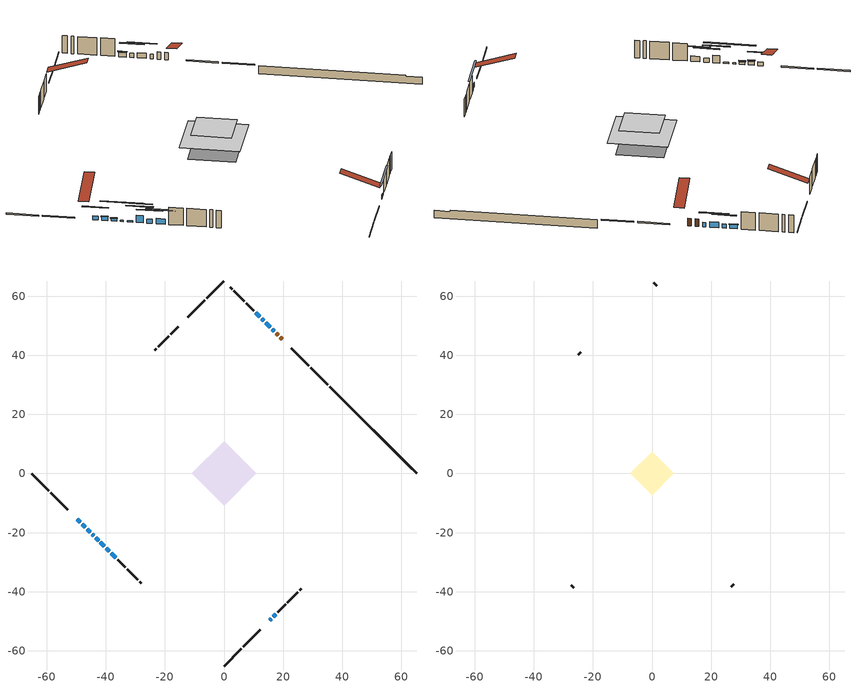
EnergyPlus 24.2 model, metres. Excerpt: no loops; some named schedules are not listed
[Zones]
conditioned space
 floor adiabatic (AdiabaticFloorConstruction): -10.9,0 0,10.9 10.9,0 0,-10.9 z2.97
 floor foundation (Slab1 construction): -7.33,1.29 -1.29,7.33 7.33,-1.29 1.29,-7.33 z-1.8
 wall outside (RimJoist1 construction): 0,-65.12 5.87,-59.24 / -65.12,0 -59.24,-5.87 / 0,65.12 -5.87,59.24 / 35.15,29.97 29.27,35.84 z0.53:0.83
 wall outside (RimJoist2 construction): 6.53,-58.59 12.32,-52.8 / -58.59,-6.53 -52.8,-12.32 / -6.53,58.59 -12.32,52.8 / 28.62,36.5 22.83,42.29 z0.53:0.83
 wall outside (AdiabaticWallConstruction 1): 19.64,45.48 18.96,46.16 / 18.3,46.81 17.61,47.51 z0.53:2.56
 wall outside (AdiabaticWallConstruction): 15.51,-49.61 15.94,-49.17 / 16.95,48.16 16.38,48.74 z0.53:1.75; -49.61,-15.51 -48.59,-16.53 / -47.93,-17.18 -46.92,-18.2 z0.53:1.55; -46.26,-18.85 -45.29,-19.83 z0.53:1.24; 16.6,-48.52 17.59,-47.53 / -44.64,-20.48 -44.08,-21.04 / -43.42,-21.69 -42.43,-22.68 z0.53:0.89; 15.72,49.4 14.07,51.05 / -38.22,-26.9 -36.56,-28.55 z0.53:2; -41.78,-23.34 -40.54,-24.58 z0.53:2.54; -39.88,-25.24 -38.87,-26.24 z0.53:1.65; 13.41,51.71 12.73,52.39 / 12.07,53.05 10.7,54.41 z0.53:1.7
 wall outside (Wall1 construction): 18.24,-46.87 20.81,-44.31 / -35.91,-29.21 -33.35,-31.77 / -15.51,49.61 -18.07,47.04 / 10.05,55.07 7.49,57.63 z0.53:5.41
 wall outside (Wall2 construction): 21.46,-43.66 24.92,-40.2 / -32.69,-32.43 -29.23,-35.89 / -18.73,46.39 -22.19,42.93 / 6.83,58.29 3.37,61.75 z0.53:5.41
 wall outside (Wall3 construction): 25.58,-39.54 26.1,-39.02 / -28.57,-36.54 -28.05,-37.06 / -22.85,42.27 -23.37,41.75 / 2.71,62.4 2.19,62.93 z0.53:5.41
 wall foundation (FoundationWall1 construction): 35.81,29.31,-1.8 35.81,29.31,0.53 62.19,2.93,0.53 62.19,2.93,0.22 65.12,0,0.22 65.12,0,-1.8
 window (WindowConstruction 9): 15.51,-49.61 15.94,-49.17 z0.53:1.75
 window (WindowConstruction 6): -49.61,-15.51 -48.59,-16.53 z0.53:1.55
 window (WindowConstruction 7): -47.93,-17.18 -46.92,-18.2 z0.53:1.55
 window (WindowConstruction 8): -46.26,-18.86 -45.29,-19.83 z0.53:1.24
 window (WindowConstruction 11): 16.6,-48.52 17.59,-47.53 z0.53:0.89
 window (WindowConstruction 12): -44.64,-20.48 -44.08,-21.04 z0.53:0.89
 window (WindowConstruction 13): -43.42,-21.7 -42.44,-22.68 z0.53:0.89
 window (WindowConstruction 10): 16.95,48.17 16.38,48.74 z0.53:1.75
 window (WindowConstruction): 15.72,49.4 14.07,51.05 z0.53:2
 window (WindowConstruction 1): -41.78,-23.34 -40.54,-24.58 z0.53:2.54
 window (WindowConstruction 2): -39.88,-25.24 -38.88,-26.24 z0.53:1.65
 window (WindowConstruction 3): -38.22,-26.9 -36.57,-28.55 z0.53:2
 window (WindowConstruction 4): 13.41,51.71 12.73,52.39 z0.53:1.7
 window (WindowConstruction 5): 12.07,53.05 10.7,54.41 z0.53:1.7
 door (Door): 19.64,45.48 18.96,46.16 z0.53:2.56
 door (Door 1): 18.3,46.81 17.61,47.51 z0.53:2.56
 ceiling adiabatic (AdiabaticFloorConstruction): 0,-10.9 10.9,0 0,10.9 -10.9,0 z2.97
attic - vented
 floor to conditioned space (Floor1 construction Reversed): -7.32,0 0,7.32 7.32,0 0,-7.32 z5.41
 wall outside (Wall4 construction): 26.76,-38.36 27.64,-37.48 / -27.4,-37.72 -26.52,-38.6 / -24.02,41.09 -24.9,40.21 / 1.54,63.58 0.66,64.46 z0.53:5.41
 roof outside (Roof1 construction): 14.86,-50.26,5.41 7.72,-43.13,8.77 5.84,-45.01,8.77 12.98,-52.14,5.41; -50.26,-14.86,5.41 -43.13,-7.72,8.77 -45.01,-5.84,8.77 -52.14,-12.98,5.41; -14.86,50.26,5.41 -7.72,43.13,8.77 -5.84,45.01,8.77 -12.98,52.14,5.41; 20.29,44.82,5.41 13.16,37.69,8.77 15.04,35.81,8.77 22.17,42.95,5.41
shading: -46.72,-18.39 -51.47,-13.65 -51.76,-13.94 -47.02,-18.68 z4.18; -46.78,-18.34 -48.08,-17.04 -48.37,-17.33 -47.07,-18.63 z1.75; -45.15,-19.97 -46.4,-18.71 -46.7,-19 -45.44,-20.26 z1.44; 21.18,-43.94 13.01,-52.11 13.3,-52.4 21.47,-44.23 z5.97; -40.49,-24.63 -48.23,-16.89 -48.52,-17.18 -40.78,-24.92 z5.97; -38.84,-26.28 -47.02,-18.1 -47.31,-18.39 -39.13,-26.57 z5.97; 12.2,52.92 17.59,47.53 17.88,47.82 12.49,53.21 z4.64; -38.67,-26.45 -43.64,-21.47 -43.94,-21.76 -38.96,-26.74 z5.18; -37.01,-28.11 -41.75,-23.37 -42.04,-23.66 -37.3,-28.4 z4.29; -34.7,-30.42 -40.08,-25.03 -40.38,-25.32 -34.99,-30.71 z4.64; 10.86,54.26 15.28,49.84 15.57,50.13 11.15,54.55 z4.34; 10.56,54.56 12.21,52.9 12.5,53.2 10.85,54.85 z1.9
[Building]
Building 1: Terrain=Suburbs
[Site:Location]
Montreal Intl AP_QC: Latitude {deg}=45.47; Longitude {deg}=-73.74; Time Zone {hr}=-5; Elevation {m}=36; Keep Site Location Information=Yes
[Site:GroundTemperature:Shallow]
2.07863, -0.316383, -0.508184, 0.628371, 5.19101, 9.73239, 13.6695, 16.1636, 16.3755, 14.347, 10.5102, 6.10817
[Site:WaterMainsTemperature]
Calculation Method=Schedule; Temperature Schedule=mains temperature schedule
[Material] Roughness=Rough; Thermal Absorptance=0.9
Name | Thickness {m} | Conductivity {W/m-K} | Density {kg/m3} | Specific Heat {J/kg-K} | Solar Absorptance | Visible Absorptance
asphalt or fiberglass shingles | 0.00635 | 0.162714 | 1121.4 | 1465.45 | 0.4 | 0.4
ceiling loosefill ins | 0.169333 | 0.0480833 | 16.02 | 1046.75 | 0.7 | 0.7
ceiling stud and cavity | 0.1397 | 0.539698 | 65.682 | 1177.47 | 0.7 | 0.7
concrete 4.0 in. | 0.1016 | 1.803125 | 2242.8 | 837.4 | 0.7 | 0.7
concrete 8.0 in. | 0.2032 | 1.803125 | 2242.8 | 837.4 | 0.7 | 0.7
door material | 0.04445 | 0.053851 | 512.64 | 1214.23 | 0.7 | 0.7
exterior vertical ins | 0.00528411 | 0.029427 | 32.04 | 1214.23 | 0.7 | 0.7
floor covering | 0.0127 | 0.0433444 | 54.468 | 1339.84 | 0.6 | 0.6
floor rigid ins; wall rigid ins | 0.512978 | 0.029427 | 32.04 | 1214.23 | 0.7 | 0.7
floor stud and cavity | 0.1397 | 1.75129 | 37.0049 | 1207.88 | 0.7 | 0.7
furniture material conditioned space 1 | 0.1524 | 0.115458 | 640.8 | 1214.23 | 0.6 | 0.6
gypsum board | 0.0127 | 0.160291 | 801 | 837.4 | 0.6 | 0.6
gypsum board 1 | 0.0127 | 0.160291 | 801 | 837.4 | 0.7 | 0.7
osb sheathing 0.5 in. | 0.0127 | 0.115458 | 512.64 | 1214.23 | 0.7 | 0.7
osb sheathing 0.75 in. | 0.01905 | 0.115458 | 512.64 | 1214.23 | 0.7 | 0.7
osb sheathing 2.0 in. | 0.0508 | 0.115458 | 512.64 | 1214.23 | 0.7 | 0.7
rim joist stud and cavity | 0.0508 | 0.0379815 | 125.044 | 1163.47 | 0.6 | 0.6
rim joist stud and cavity 1 | 0.0508 | 0.859146 | 125.044 | 1163.47 | 0.6 | 0.6
wall stud and cavity | 0.1397 | 0.097828 | 139.0536 | 1170.24 | 0.7 | 0.7
wall stud and cavity 1 | 0.1397 | 0.0975873 | 139.0536 | 1170.24 | 0.7 | 0.7
wall stud and cavity 2 | 0.1397 | 0.0985572 | 139.0536 | 1170.24 | 0.7 | 0.7
wall stud and cavity 3 | 0.0889 | 6.9971 | 50.32683 | 1063.81 | 0.6 | 0.6
wall stud and cavity 4 | 0.0889 | 0.380278 | 52.3479 | 1209.89 | 0.7 | 0.7
wall stud and cavity 5 | 0.0889 | 0.391764 | 83.0341 | 1211.67 | 0.7 | 0.7
wood siding | 0.0254 | 0.102417 | 544.68 | 1172.36 | 0.4 | 0.4
wood siding 1 | 0.00254 | 0.102417 | 544.68 | 1172.36 | 0.4 | 0.4
wood siding 2; wood siding 3; wood siding 4 | 0.0254 | 0.102417 | 544.68 | 1172.36 | 0.7 | 0.7
[WindowMaterial:SimpleGlazingSystem]
Name | U-Factor {W/m2-K} | Solar Heat Gain Coefficient
WindowMaterial | 2.010012 | 0.61
WindowMaterial 1 | 4.38966 | 0.68
WindowMaterial 2 | 2.06622 | 0.57
WindowMaterial 3 | 3.06726 | 0.58
WindowMaterial 4 | 3.06101 | 0.6
WindowMaterial 5 | 2.4069 | 0.46
WindowMaterial 6 | 3.13653 | 0.62
WindowMaterial 7 | 3.148451 | 0.63
WindowMaterial 8 | 4.62927 | 0.62
WindowMaterial 9 | 4.851851 | 0.61
[Construction]
AdiabaticFloorConstruction: floor stud and cavity, floor rigid ins, osb sheathing 0.75 in., floor covering
AdiabaticWallConstruction: wood siding 3, wall rigid ins, wall stud and cavity 4, gypsum board
AdiabaticWallConstruction 1: wood siding 4, wall rigid ins, wall stud and cavity 4, gypsum board
Door; Door 1: door material
Floor1 construction Reversed: gypsum board, ceiling stud and cavity, ceiling loosefill ins
FoundationWall1 construction: concrete 8.0 in., gypsum board 1
furniture construction conditioned space 1: furniture material conditioned space 1
PartitionWallConstruction: gypsum board, wall stud and cavity 5, gypsum board
RimJoist1 construction: wood siding 2, osb sheathing 2.0 in., rim joist stud and cavity
RimJoist2 construction: wood siding 2, osb sheathing 2.0 in., rim joist stud and cavity 1
Roof1 construction: asphalt or fiberglass shingles
Slab1 construction: concrete 4.0 in.
Wall1 construction: wood siding, osb sheathing 0.5 in., wall stud and cavity, gypsum board
Wall2 construction: wood siding, osb sheathing 0.5 in., wall stud and cavity 1, gypsum board
Wall3 construction: wood siding, osb sheathing 0.5 in., wall stud and cavity 2, gypsum board
Wall4 construction: wood siding 1, wall stud and cavity 3
WindowConstruction; WindowConstruction 3: WindowMaterial
WindowConstruction 1: WindowMaterial 1
WindowConstruction 10: WindowMaterial 7
WindowConstruction 11; WindowConstruction 13: WindowMaterial 8
WindowConstruction 12: WindowMaterial 9
WindowConstruction 2: WindowMaterial 2
WindowConstruction 4; WindowConstruction 5: WindowMaterial 3
WindowConstruction 6; WindowConstruction 7: WindowMaterial 4
WindowConstruction 8: WindowMaterial 5
WindowConstruction 9: WindowMaterial 6
[Zone] Multiplier=1; Part of Total Floor Area=Yes
Name | Volume {m3}
attic - vented | 58.5062
conditioned space | 817.1
[Space]
Name | Zone | Volume {m3}
attic - vented 1 | attic - vented | 58.5062
conditioned space 1 | conditioned space | 817.1
[ZoneInfiltration:EffectiveLeakageArea]
infil attic - vented 1: Zone or Space=attic - vented 1; Schedule=Always On Discrete; Effective Air Leakage Area {cm2}=4288.4; Stack Coefficient=0.00057289; Wind Coefficient=1.61717e-05
[ZoneMixing]
whole house fan mix: Zone or Space=attic - vented; Schedule=Always On Continuous; Design Flow Rate Calculation Method=Flow/Zone; Design Flow Rate {m3/s}=0; Source Zone or Space=conditioned space
[SurfaceProperty:ExposedFoundationPerimeter]
Slab1: Exposed Perimeter Calculation Method=TotalExposedPerimeter; Total Exposed Perimeter {m}=41.454
[InternalMass] Zone or ZoneList=conditioned space; Space or SpaceList=conditioned space 1
Name | Construction | Surface Area {m2}
furniture mass conditioned space 1 | furniture construction conditioned space 1 | 136.66
partition wall mass | PartitionWallConstruction | 341.65
[Lights]
interior lighting: Zone or ZoneList or Space or SpaceList=conditioned space 1; Schedule=interior lighting schedule; Design Level Calculation Method=LightingLevel; Lighting Level {W}=343.2; Return Air Fraction=0; Fraction Radiant=0.6; Fraction Visible=0.2; Fraction Replaceable=1
[People]
occupants: Zone or ZoneList or Space or SpaceList=conditioned space 1; Number of People Schedule=occupants schedule; Number of People Calculation Method=People; Number of People=3; Fraction Radiant=0.314171; Sensible Heat Fraction=0.56303; Activity Level Schedule=occupants activity schedule; Carbon Dioxide Generation Rate {m3/s-W}=0; Enable ASHRAE 55 Comfort Warnings=No; Mean Radiant Temperature Calculation Type=EnclosureAveraged
[ElectricEquipment] Zone or ZoneList or Space or SpaceList=conditioned space 1; Design Level Calculation Method=EquipmentLevel
Name | Schedule | Design Level {W} | Fraction Latent | Fraction Radiant | Fraction Lost
clothes dryer | clothes dryer schedule | 140.772 | 0.015 | 0.081 | 0.85
clothes washer | clothes washer schedule | 32.1985 | 0.03 | 0.162 | 0.7
cooking range | cooking range schedule | 215.147 | 0.08 | 0.432 | 0.2
dishwasher | dishwasher schedule | 66.8632 | 0.3 | 0.18 | 0.4
fridge | fridge schedule | 72.9452 | 0 | 0.6 | 0
mech vent bath fan 0 | mech vent bath fan 0 schedule | 50.2 | 0 | 0 | 1
mech vent bath fan 1 | mech vent bath fan 1 schedule | 50.2 | 0 | 0 | 1
mech vent house fan | mech vent house fan schedule | 0.95 | 0 | 0 | 1
mech vent house fan cfis | mech vent house fan cfis schedule | 0 | 0 | 0 | 0
mech vent range fan 0 | mech vent range fan 0 schedule | 57 | 0 | 0 | 1
misc plug loads | misc plug loads schedule | 494.7 | 0.045 | 0.513 | 0.1
whole house fan | Always On Discrete | 0 | 0 | 0 | 1
[OtherEquipment] Zone or ZoneList or Space or SpaceList=conditioned space 1; Design Level Calculation Method=EquipmentLevel
Name | Fuel Type | Schedule | Design Level {W} | Fraction Latent | Fraction Radiant | Fraction Lost
clothes dryer 1 | Electricity | clothes dryer schedule | 0 | 0.015 | 0.081 | 0.85
cooking range 1 | Electricity | cooking range schedule | 0 | 0.08 | 0.432 | 0.2
general water use latent | None | general water use schedule | 62.594 | 1 | 0 | 0
general water use sensible | None | general water use schedule | -61.6891 | 0 | 0.6 | 0
mech vent house fan latent load | None | Always On Discrete | 0 | 1 | 0 | 0
mech vent house fan sensible load | None | Always On Discrete | 0 | 0 | 0 | 0
water heater energy adjustment1 | Electricity | Always On Discrete | 0.01 | 0 | 0 | 1
[ZoneInfiltration:DesignFlowRate] Zone or ZoneList or Space or SpaceList=conditioned space 1; Schedule=Always On Discrete; Design Flow Rate Calculation Method=Flow/Zone; Design Flow Rate {m3/s}=0
infil flow; natural vent flow; whole house fan flow
[Foundation:Kiva]
Foundation Kiva 1: Initial Indoor Air Temperature {C}=18; Wall Height Above Grade {m}=0.530017; Wall Depth Below Slab {m}=0.2032; Custom Block Material Name 1=exterior vertical ins; Custom Block Depth 1 {m}=2.33001; Custom Block X Position 1 {m}=0.2159; Custom Block Z Position 1 {m}=0
[Foundation:Kiva:Settings]
Soil Conductivity {W/m-K}=0.849921; Soil Density {kg/m3}=1842.3; Soil Specific Heat {J/kg-K}=418.7; Ground Solar Absorptivity=0.9; Ground Thermal Absorptivity=0.9; Ground Surface Roughness {m}=0.03; Far-Field Width {m}=40; Deep-Ground Boundary Condition=ZeroFlux; Deep-Ground Depth {m}=40; Minimum Cell Dimension {m}=0.2; Maximum Cell Growth Coefficient=3; Simulation Timestep=Timestep
[Exterior:Lights]
exterior lighting: Schedule=exterior lighting schedule; Design Level {W}=75.6
[Schedule:Constant]
Name | Hourly Value
Always On Continuous; mech vent house fan schedule; mech vent house fan cfis schedule; Always On Discrete | 1
occupants activity schedule | 117.228
fridge schedule | 0
[Schedule:Week:Daily]
interior lighting schedule Week Rule - Jan1-Jan27: interior lighting schedule day, interior lighting schedule day, interior lighting schedule day, interior lighting schedule day, interior lighting schedule day, interior lighting schedule day, interior lighting schedule day, interior lighting schedule default day, interior lighting schedule default day, interior lighting schedule default day, interior lighting schedule default day, interior lighting schedule default day
interior lighting schedule Week Rule - Jan28-Feb3: interior lighting schedule day, interior lighting schedule day, interior lighting schedule day, interior lighting schedule day, interior lighting schedule day 1, interior lighting schedule day 1, interior lighting schedule day 1, interior lighting schedule default day, interior lighting schedule default day, interior lighting schedule default day, interior lighting schedule default day, interior lighting schedule default day
interior lighting schedule Week Rule - Feb4-Feb24: interior lighting schedule day 1, interior lighting schedule day 1, interior lighting schedule day 1, interior lighting schedule day 1, interior lighting schedule day 1, interior lighting schedule day 1, interior lighting schedule day 1, interior lighting schedule default day, interior lighting schedule default day, interior lighting schedule default day, interior lighting schedule default day, interior lighting schedule default day
interior lighting schedule Week Rule - Feb25-Mar3: interior lighting schedule day 1, interior lighting schedule day 1, interior lighting schedule day 1, interior lighting schedule day 1, interior lighting schedule day 2, interior lighting schedule day 2, interior lighting schedule day 2, interior lighting schedule default day, interior lighting schedule default day, interior lighting schedule default day, interior lighting schedule default day, interior lighting schedule default day
interior lighting schedule Week Rule - Mar4-Mar31: interior lighting schedule day 2, interior lighting schedule day 2, interior lighting schedule day 2, interior lighting schedule day 2, interior lighting schedule day 2, interior lighting schedule day 2, interior lighting schedule day 2, interior lighting schedule default day, interior lighting schedule default day, interior lighting schedule default day, interior lighting schedule default day, interior lighting schedule default day
interior lighting schedule Week Rule - Apr1-Apr28: interior lighting schedule day 3, interior lighting schedule day 3, interior lighting schedule day 3, interior lighting schedule day 3, interior lighting schedule day 3, interior lighting schedule day 3, interior lighting schedule day 3, interior lighting schedule default day, interior lighting schedule default day, interior lighting schedule default day, interior lighting schedule default day, interior lighting schedule default day
interior lighting schedule Week Rule - Apr29-May5: interior lighting schedule day 3, interior lighting schedule day 3, interior lighting schedule day 4, interior lighting schedule day 4, interior lighting schedule day 4, interior lighting schedule day 4, interior lighting schedule day 4, interior lighting schedule default day, interior lighting schedule default day, interior lighting schedule default day, interior lighting schedule default day, interior lighting schedule default day
interior lighting schedule Week Rule - May6-May26: interior lighting schedule day 4, interior lighting schedule day 4, interior lighting schedule day 4, interior lighting schedule day 4, interior lighting schedule day 4, interior lighting schedule day 4, interior lighting schedule day 4, interior lighting schedule default day, interior lighting schedule default day, interior lighting schedule default day, interior lighting schedule default day, interior lighting schedule default day
interior lighting schedule Week Rule - May27-Jun2: interior lighting schedule day 4, interior lighting schedule day 4, interior lighting schedule day 4, interior lighting schedule day 4, interior lighting schedule day 4, interior lighting schedule day 5, interior lighting schedule day 5, interior lighting schedule default day, interior lighting schedule default day, interior lighting schedule default day, interior lighting schedule default day, interior lighting schedule default day
interior lighting schedule Week Rule - Jun3-Jun30: interior lighting schedule day 5, interior lighting schedule day 5, interior lighting schedule day 5, interior lighting schedule day 5, interior lighting schedule day 5, interior lighting schedule day 5, interior lighting schedule day 5, interior lighting schedule default day, interior lighting schedule default day, interior lighting schedule default day, interior lighting schedule default day, interior lighting schedule default day
interior lighting schedule Week Rule - Jul1-Jul28: interior lighting schedule day 6, interior lighting schedule day 6, interior lighting schedule day 6, interior lighting schedule day 6, interior lighting schedule day 6, interior lighting schedule day 6, interior lighting schedule day 6, interior lighting schedule default day, interior lighting schedule default day, interior lighting schedule default day, interior lighting schedule default day, interior lighting schedule default day
interior lighting schedule Week Rule - Jul29-Aug4: interior lighting schedule day 6, interior lighting schedule day 6, interior lighting schedule day 6, interior lighting schedule day 7, interior lighting schedule day 7, interior lighting schedule day 7, interior lighting schedule day 7, interior lighting schedule default day, interior lighting schedule default day, interior lighting schedule default day, interior lighting schedule default day, interior lighting schedule default day
interior lighting schedule Week Rule - Aug5-Aug25: interior lighting schedule day 7, interior lighting schedule day 7, interior lighting schedule day 7, interior lighting schedule day 7, interior lighting schedule day 7, interior lighting schedule day 7, interior lighting schedule day 7, interior lighting schedule default day, interior lighting schedule default day, interior lighting schedule default day, interior lighting schedule default day, interior lighting schedule default day
interior lighting schedule Week Rule - Aug26-Sep1: interior lighting schedule day 7, interior lighting schedule day 7, interior lighting schedule day 7, interior lighting schedule day 7, interior lighting schedule day 7, interior lighting schedule day 7, interior lighting schedule day 8, interior lighting schedule default day, interior lighting schedule default day, interior lighting schedule default day, interior lighting schedule default day, interior lighting schedule default day
interior lighting schedule Week Rule - Sep2-Sep29: interior lighting schedule day 8, interior lighting schedule day 8, interior lighting schedule day 8, interior lighting schedule day 8, interior lighting schedule day 8, interior lighting schedule day 8, interior lighting schedule day 8, interior lighting schedule default day, interior lighting schedule default day, interior lighting schedule default day, interior lighting schedule default day, interior lighting schedule default day
interior lighting schedule Week Rule - Sep30-Oct6: interior lighting schedule day 8, interior lighting schedule day 9, interior lighting schedule day 9, interior lighting schedule day 9, interior lighting schedule day 9, interior lighting schedule day 9, interior lighting schedule day 9, interior lighting schedule default day, interior lighting schedule default day, interior lighting schedule default day, interior lighting schedule default day, interior lighting schedule default day
interior lighting schedule Week Rule - Oct7-Oct27: interior lighting schedule day 9, interior lighting schedule day 9, interior lighting schedule day 9, interior lighting schedule day 9, interior lighting schedule day 9, interior lighting schedule day 9, interior lighting schedule day 9, interior lighting schedule default day, interior lighting schedule default day, interior lighting schedule default day, interior lighting schedule default day, interior lighting schedule default day
interior lighting schedule Week Rule - Oct28-Nov3: interior lighting schedule day 9, interior lighting schedule day 9, interior lighting schedule day 9, interior lighting schedule day 9, interior lighting schedule day 10, interior lighting schedule day 10, interior lighting schedule day 10, interior lighting schedule default day, interior lighting schedule default day, interior lighting schedule default day, interior lighting schedule default day, interior lighting schedule default day
interior lighting schedule Week Rule - Nov4-Nov24: interior lighting schedule day 10, interior lighting schedule day 10, interior lighting schedule day 10, interior lighting schedule day 10, interior lighting schedule day 10, interior lighting schedule day 10, interior lighting schedule day 10, interior lighting schedule default day, interior lighting schedule default day, interior lighting schedule default day, interior lighting schedule default day, interior lighting schedule default day
interior lighting schedule Week Rule - Nov25-Dec1: interior lighting schedule day 10, interior lighting schedule day 10, interior lighting schedule day 10, interior lighting schedule day 10, interior lighting schedule day 10, interior lighting schedule day 10, interior lighting schedule day 11, interior lighting schedule default day, interior lighting schedule default day, interior lighting schedule default day, interior lighting schedule default day, interior lighting schedule default day
interior lighting schedule Week Rule - Dec2-Dec31: interior lighting schedule day 11, interior lighting schedule day 11, interior lighting schedule day 11, interior lighting schedule day 11, interior lighting schedule day 11, interior lighting schedule day 11, interior lighting schedule day 11, interior lighting schedule default day, interior lighting schedule default day, interior lighting schedule default day, interior lighting schedule default day, interior lighting schedule default day
occupants schedule Week Rule - Jan1-Dec31: occupants schedule day, occupants schedule day, occupants schedule day, occupants schedule day, occupants schedule day, occupants schedule day, occupants schedule day, occupants schedule default day, occupants schedule default day, occupants schedule default day, occupants schedule default day, occupants schedule default day
clothes dryer schedule Week Rule - Jan1-Dec31: clothes dryer schedule day, clothes dryer schedule day, clothes dryer schedule day, clothes dryer schedule day, clothes dryer schedule day, clothes dryer schedule day, clothes dryer schedule day, clothes dryer schedule default day, clothes dryer schedule default day, clothes dryer schedule default day, clothes dryer schedule default day, clothes dryer schedule default day
clothes washer schedule Week Rule - Jan1-Dec31: clothes washer schedule day, clothes washer schedule day, clothes washer schedule day, clothes washer schedule day, clothes washer schedule day, clothes washer schedule day, clothes washer schedule day, clothes washer schedule default day, clothes washer schedule default day, clothes washer schedule default day, clothes washer schedule default day, clothes washer schedule default day
cooking range schedule Week Rule - Jan1-Dec31: cooking range schedule day, cooking range schedule day, cooking range schedule day, cooking range schedule day, cooking range schedule day, cooking range schedule day, cooking range schedule day, cooking range schedule default day, cooking range schedule default day, cooking range schedule default day, cooking range schedule default day, cooking range schedule default day
dishwasher schedule Week Rule - Jan1-Dec31: dishwasher schedule day, dishwasher schedule day, dishwasher schedule day, dishwasher schedule day, dishwasher schedule day, dishwasher schedule day, dishwasher schedule day, dishwasher schedule default day, dishwasher schedule default day, dishwasher schedule default day, dishwasher schedule default day, dishwasher schedule default day
mech vent bath fan 0 schedule Week Rule - Jan1-Dec31: mech vent bath fan 0 schedule day, mech vent bath fan 0 schedule day, mech vent bath fan 0 schedule day, mech vent bath fan 0 schedule day, mech vent bath fan 0 schedule day, mech vent bath fan 0 schedule day, mech vent bath fan 0 schedule day, mech vent bath fan 0 schedule default day, mech vent bath fan 0 schedule default day, mech vent bath fan 0 schedule default day, mech vent bath fan 0 schedule default day, mech vent bath fan 0 schedule default day
mech vent bath fan 1 schedule Week Rule - Jan1-Dec31: mech vent bath fan 1 schedule day, mech vent bath fan 1 schedule day, mech vent bath fan 1 schedule day, mech vent bath fan 1 schedule day, mech vent bath fan 1 schedule day, mech vent bath fan 1 schedule day, mech vent bath fan 1 schedule day, mech vent bath fan 1 schedule default day, mech vent bath fan 1 schedule default day, mech vent bath fan 1 schedule default day, mech vent bath fan 1 schedule default day, mech vent bath fan 1 schedule default day
mech vent range fan 0 schedule Week Rule - Jan1-Dec31: mech vent range fan 0 schedule day, mech vent range fan 0 schedule day, mech vent range fan 0 schedule day, mech vent range fan 0 schedule day, mech vent range fan 0 schedule day, mech vent range fan 0 schedule day, mech vent range fan 0 schedule day, mech vent range fan 0 schedule default day, mech vent range fan 0 schedule default day, mech vent range fan 0 schedule default day, mech vent range fan 0 schedule default day, mech vent range fan 0 schedule default day
misc plug loads schedule Week Rule - Jan1-Dec31: misc plug loads schedule day, misc plug loads schedule day, misc plug loads schedule day, misc plug loads schedule day, misc plug loads schedule day, misc plug loads schedule day, misc plug loads schedule day, misc plug loads schedule default day, misc plug loads schedule default day, misc plug loads schedule default day, misc plug loads schedule default day, misc plug loads schedule default day
general water use schedule Week Rule - Jan1-Dec31: general water use schedule day, general water use schedule day, general water use schedule day, general water use schedule day, general water use schedule day, general water use schedule day, general water use schedule day, general water use schedule default day, general water use schedule default day, general water use schedule default day, general water use schedule default day, general water use schedule default day
exterior lighting schedule Week Rule - Jan1-Jan27: exterior lighting schedule day, exterior lighting schedule day, exterior lighting schedule day, exterior lighting schedule day, exterior lighting schedule day, exterior lighting schedule day, exterior lighting schedule day, exterior lighting schedule default day, exterior lighting schedule default day, exterior lighting schedule default day, exterior lighting schedule default day, exterior lighting schedule default day
exterior lighting schedule Week Rule - Jan28-Feb3: exterior lighting schedule day, exterior lighting schedule day, exterior lighting schedule day, exterior lighting schedule day, exterior lighting schedule day 1, exterior lighting schedule day 1, exterior lighting schedule day 1, exterior lighting schedule default day, exterior lighting schedule default day, exterior lighting schedule default day, exterior lighting schedule default day, exterior lighting schedule default day
exterior lighting schedule Week Rule - Feb4-Feb24: exterior lighting schedule day 1, exterior lighting schedule day 1, exterior lighting schedule day 1, exterior lighting schedule day 1, exterior lighting schedule day 1, exterior lighting schedule day 1, exterior lighting schedule day 1, exterior lighting schedule default day, exterior lighting schedule default day, exterior lighting schedule default day, exterior lighting schedule default day, exterior lighting schedule default day
exterior lighting schedule Week Rule - Feb25-Mar3: exterior lighting schedule day 1, exterior lighting schedule day 1, exterior lighting schedule day 1, exterior lighting schedule day 1, exterior lighting schedule day 2, exterior lighting schedule day 2, exterior lighting schedule day 2, exterior lighting schedule default day, exterior lighting schedule default day, exterior lighting schedule default day, exterior lighting schedule default day, exterior lighting schedule default day
exterior lighting schedule Week Rule - Mar4-Mar31: exterior lighting schedule day 2, exterior lighting schedule day 2, exterior lighting schedule day 2, exterior lighting schedule day 2, exterior lighting schedule day 2, exterior lighting schedule day 2, exterior lighting schedule day 2, exterior lighting schedule default day, exterior lighting schedule default day, exterior lighting schedule default day, exterior lighting schedule default day, exterior lighting schedule default day
exterior lighting schedule Week Rule - Apr1-Apr28: exterior lighting schedule day 3, exterior lighting schedule day 3, exterior lighting schedule day 3, exterior lighting schedule day 3, exterior lighting schedule day 3, exterior lighting schedule day 3, exterior lighting schedule day 3, exterior lighting schedule default day, exterior lighting schedule default day, exterior lighting schedule default day, exterior lighting schedule default day, exterior lighting schedule default day
exterior lighting schedule Week Rule - Apr29-May5: exterior lighting schedule day 3, exterior lighting schedule day 3, exterior lighting schedule day 4, exterior lighting schedule day 4, exterior lighting schedule day 4, exterior lighting schedule day 4, exterior lighting schedule day 4, exterior lighting schedule default day, exterior lighting schedule default day, exterior lighting schedule default day, exterior lighting schedule default day, exterior lighting schedule default day
exterior lighting schedule Week Rule - May6-May26: exterior lighting schedule day 4, exterior lighting schedule day 4, exterior lighting schedule day 4, exterior lighting schedule day 4, exterior lighting schedule day 4, exterior lighting schedule day 4, exterior lighting schedule day 4, exterior lighting schedule default day, exterior lighting schedule default day, exterior lighting schedule default day, exterior lighting schedule default day, exterior lighting schedule default day
exterior lighting schedule Week Rule - May27-Jun2: exterior lighting schedule day 4, exterior lighting schedule day 4, exterior lighting schedule day 4, exterior lighting schedule day 4, exterior lighting schedule day 4, exterior lighting schedule day 5, exterior lighting schedule day 5, exterior lighting schedule default day, exterior lighting schedule default day, exterior lighting schedule default day, exterior lighting schedule default day, exterior lighting schedule default day
exterior lighting schedule Week Rule - Jun3-Jun30: exterior lighting schedule day 5, exterior lighting schedule day 5, exterior lighting schedule day 5, exterior lighting schedule day 5, exterior lighting schedule day 5, exterior lighting schedule day 5, exterior lighting schedule day 5, exterior lighting schedule default day, exterior lighting schedule default day, exterior lighting schedule default day, exterior lighting schedule default day, exterior lighting schedule default day
exterior lighting schedule Week Rule - Jul1-Jul28: exterior lighting schedule day 6, exterior lighting schedule day 6, exterior lighting schedule day 6, exterior lighting schedule day 6, exterior lighting schedule day 6, exterior lighting schedule day 6, exterior lighting schedule day 6, exterior lighting schedule default day, exterior lighting schedule default day, exterior lighting schedule default day, exterior lighting schedule default day, exterior lighting schedule default day
exterior lighting schedule Week Rule - Jul29-Aug4: exterior lighting schedule day 6, exterior lighting schedule day 6, exterior lighting schedule day 6, exterior lighting schedule day 7, exterior lighting schedule day 7, exterior lighting schedule day 7, exterior lighting schedule day 7, exterior lighting schedule default day, exterior lighting schedule default day, exterior lighting schedule default day, exterior lighting schedule default day, exterior lighting schedule default day
[Schedule:Year]
interior lighting schedule: interior lighting schedule Week Rule - Jan1-Jan27, 1, 1, 1, 27, interior lighting schedule Week Rule - Jan28-Feb3, 1, 28, 2, 3, interior lighting schedule Week Rule - Feb4-Feb24, 2, 4, 2, 24, interior lighting schedule Week Rule - Feb25-Mar3, 2, 25, 3, 3, interior lighting schedule Week Rule - Mar4-Mar31, 3, 4, 3, 31, interior lighting schedule Week Rule - Apr1-Apr28, 4, 1, 4, 28, interior lighting schedule Week Rule - Apr29-May5, 4, 29, 5, 5, interior lighting schedule Week Rule - May6-May26, 5, 6, 5, 26, interior lighting schedule Week Rule - May27-Jun2, 5, 27, 6, 2, interior lighting schedule Week Rule - Jun3-Jun30, 6, 3, 6, 30, interior lighting schedule Week Rule - Jul1-Jul28, 7, 1, 7, 28, interior lighting schedule Week Rule - Jul29-Aug4, 7, 29, 8, 4, interior lighting schedule Week Rule - Aug5-Aug25, 8, 5, 8, 25, interior lighting schedule Week Rule - Aug26-Sep1, 8, 26, 9, 1, interior lighting schedule Week Rule - Sep2-Sep29, 9, 2, 9, 29, interior lighting schedule Week Rule - Sep30-Oct6, 9, 30, 10, 6, interior lighting schedule Week Rule - Oct7-Oct27, 10, 7, 10, 27, interior lighting schedule Week Rule - Oct28-Nov3, 10, 28, 11, 3, interior lighting schedule Week Rule - Nov4-Nov24, 11, 4, 11, 24, interior lighting schedule Week Rule - Nov25-Dec1, 11, 25, 12, 1, interior lighting schedule Week Rule - Dec2-Dec31, 12, 2, 12, 31
occupants schedule: occupants schedule Week Rule - Jan1-Dec31, 1, 1, 12, 31
clothes dryer schedule: clothes dryer schedule Week Rule - Jan1-Dec31, 1, 1, 12, 31
clothes washer schedule: clothes washer schedule Week Rule - Jan1-Dec31, 1, 1, 12, 31
cooking range schedule: cooking range schedule Week Rule - Jan1-Dec31, 1, 1, 12, 31
dishwasher schedule: dishwasher schedule Week Rule - Jan1-Dec31, 1, 1, 12, 31
mech vent bath fan 0 schedule: mech vent bath fan 0 schedule Week Rule - Jan1-Dec31, 1, 1, 12, 31
mech vent bath fan 1 schedule: mech vent bath fan 1 schedule Week Rule - Jan1-Dec31, 1, 1, 12, 31
mech vent range fan 0 schedule: mech vent range fan 0 schedule Week Rule - Jan1-Dec31, 1, 1, 12, 31
misc plug loads schedule: misc plug loads schedule Week Rule - Jan1-Dec31, 1, 1, 12, 31
general water use schedule: general water use schedule Week Rule - Jan1-Dec31, 1, 1, 12, 31
exterior lighting schedule: exterior lighting schedule Week Rule - Jan1-Jan27, 1, 1, 1, 27, exterior lighting schedule Week Rule - Jan28-Feb3, 1, 28, 2, 3, exterior lighting schedule Week Rule - Feb4-Feb24, 2, 4, 2, 24, exterior lighting schedule Week Rule - Feb25-Mar3, 2, 25, 3, 3, exterior lighting schedule Week Rule - Mar4-Mar31, 3, 4, 3, 31, exterior lighting schedule Week Rule - Apr1-Apr28, 4, 1, 4, 28, exterior lighting schedule Week Rule - Apr29-May5, 4, 29, 5, 5, exterior lighting schedule Week Rule - May6-May26, 5, 6, 5, 26, exterior lighting schedule Week Rule - May27-Jun2, 5, 27, 6, 2, exterior lighting schedule Week Rule - Jun3-Jun30, 6, 3, 6, 30, exterior lighting schedule Week Rule - Jul1-Jul28, 7, 1, 7, 28, exterior lighting schedule Week Rule - Jul29-Aug4, 7, 29, 8, 4, exterior lighting schedule Week Rule - Aug5-Aug25, 8, 5, 8, 25, exterior lighting schedule Week Rule - Aug26-Sep1, 8, 26, 9, 1, exterior lighting schedule Week Rule - Sep2-Sep29, 9, 2, 9, 29, exterior lighting schedule Week Rule - Sep30-Oct6, 9, 30, 10, 6, exterior lighting schedule Week Rule - Oct7-Oct27, 10, 7, 10, 27, exterior lighting schedule Week Rule - Oct28-Nov3, 10, 28, 11, 3, exterior lighting schedule Week Rule - Nov4-Nov24, 11, 4, 11, 24, exterior lighting schedule Week Rule - Nov25-Dec1, 11, 25, 12, 1, exterior lighting schedule Week Rule - Dec2-Dec31, 12, 2, 12, 31
[Schedule:Compact]
mains temperature schedule: Through: 01/01, For: AllDays, Until: 24:00, 6.56833, Through: 01/02, For: AllDays, Until: 24:00, 6.48722, Through: 01/03, For: AllDays, Until: 24:00, 6.40722, Through: 01/04, For: AllDays, Until: 24:00, 6.32889, Through: 01/05, For: AllDays, Until: 24:00, 6.25167, Through: 01/06, For: AllDays, Until: 24:00, 6.17611, Through: 01/07, For: AllDays, Until: 24:00, 6.10222, Through: 01/08, For: AllDays, Until: 24:00, 6.02944, Through: 01/09, For: AllDays, Until: 24:00, 5.95833, Through: 01/10, For: AllDays, Until: 24:00, 5.88889, Through: 01/11, For: AllDays, Until: 24:00, 5.82056, Through: 01/12, For: AllDays, Until: 24:00, 5.75444, Through: 01/13, For: AllDays, Until: 24:00, 5.68944, Through: 01/14, For: AllDays, Until: 24:00, 5.62611, Through: 01/15, For: AllDays, Until: 24:00, 5.56444, Through: 01/16, For: AllDays, Until: 24:00, 5.50444, Through: 01/17, For: AllDays, Until: 24:00, 5.44611, Through: 01/18, For: AllDays, Until: 24:00, 5.38944, Through: 01/19, For: AllDays, Until: 24:00, 5.33389, Through: 01/20, For: AllDays, Until: 24:00, 5.28111, Through: 01/21, For: AllDays, Until: 24:00, 5.22944, Through: 01/22, For: AllDays, Until: 24:00, 5.17944, Through: 01/23, For: AllDays, Until: 24:00, 5.13111, Through: 01/24, For: AllDays, Until: 24:00, 5.085, Through: 01/25, For: AllDays, Until: 24:00, 5.04056, Through: 01/26, For: AllDays, Until: 24:00, 4.99778, Through: 01/27, For: AllDays, Until: 24:00, 4.95667, Through: 01/28, For: AllDays, Until: 24:00, 4.91778, Through: 01/29, For: AllDays, Until: 24:00, 4.88056, Through: 01/30, For: AllDays, Until: 24:00, 4.845, Through: 01/31, For: AllDays, Until: 24:00, 4.81167, Through: 02/01, For: AllDays, Until: 24:00, 4.77944, Through: 02/02, For: AllDays, Until: 24:00, 4.75, Through: 02/03, For: AllDays, Until: 24:00, 4.72167, Through: 02/04, For: AllDays, Until: 24:00, 4.69611, Through: 02/05, For: AllDays, Until: 24:00, 4.67167, Through: 02/06, For: AllDays, Until: 24:00, 4.64944, Through: 02/07, For: AllDays, Until: 24:00, 4.62889, Through: 02/08, For: AllDays, Until: 24:00, 4.61056, Through: 02/09, For: AllDays, Until: 24:00, 4.59389, Through: 02/10, For: AllDays, Until: 24:00, 4.57944, Through: 02/11, For: AllDays, Until: 24:00, 4.56667, Through: 02/12, For: AllDays, Until: 24:00, 4.55611, Through: 02/13, For: AllDays, Until: 24:00, 4.54722, Through: 02/14, For: AllDays, Until: 24:00, 4.54056, Through: 02/15, For: AllDays, Until: 24:00, 4.53556, Through: 02/16, For: AllDays, Until: 24:00, 4.53278, Through: 02/17, For: AllDays, Until: 24:00, 4.53167, Through: 02/18, For: AllDays, Until: 24:00, 4.53278, Through: 02/19, For: AllDays, Until: 24:00, 4.53556, Through: 02/20, For: AllDays, Until: 24:00, 4.54056, Through: 02/21, For: AllDays, Until: 24:00, 4.54722, Through: 02/22, For: AllDays, Until: 24:00, 4.55611, Through: 02/23, For: AllDays, Until: 24:00, 4.56667, Through: 02/24, For: AllDays, Until: 24:00, 4.57944, Through: 02/25, For: AllDays, Until: 24:00, 4.59389, Through: 02/26, For: AllDays, Until: 24:00, 4.61056, Through: 02/27, For: AllDays, Until: 24:00, 4.62889, Through: 02/28, For: AllDays, Until: 24:00, 4.64889, Through: 03/01, For: AllDays, Until: 24:00, 4.67111, Through: 03/02, For: AllDays, Until: 24:00, 4.69556, Through: 03/03, For: AllDays, Until: 24:00, 4.72167, Through: 03/04, For: AllDays, Until: 24:00, 4.74944, Through: 03/05, For: AllDays, Until: 24:00, 4.77944, Through: 03/06, For: AllDays, Until: 24:00, 4.81111, Through: 03/07, For: AllDays, Until: 24:00, 4.84444, Through: 03/08, For: AllDays, Until: 24:00, 4.88, Through: 03/09, For: AllDays, Until: 24:00, 4.91722, Through: 03/10, For: AllDays, Until: 24:00, 4.95611, Through: 03/11, For: AllDays, Until: 24:00, 4.99722, Through: 03/12, For: AllDays, Until: 24:00, 5.04, Through: 03/13, For: AllDays, Until: 24:00, 5.08444, Through: 03/14, For: AllDays, Until: 24:00, 5.13056, Through: 03/15, For: AllDays, Until: 24:00, 5.17889, Through: 03/16, For: AllDays, Until: 24:00, 5.22833, Through: 03/17, For: AllDays, Until: 24:00, 5.28, Through: 03/18, For: AllDays, Until: 24:00, 5.33333, Through: 03/19, For: AllDays, Until: 24:00, 5.38833, Through: 03/20, For: AllDays, Until: 24:00, 5.445, Through: 03/21, For: AllDays, Until: 24:00, 5.50333, Through: 03/22, For: AllDays, Until: 24:00, 5.56333, Through: 03/23, For: AllDays, Until: 24:00, 5.625, Through: 03/24, For: AllDays, Until: 24:00, 5.68833, Through: 03/25, For: AllDays, Until: 24:00, 5.75333, Through: 03/26, For: AllDays, Until: 24:00, 5.81944, Through: 03/27, For: AllDays, Until: 24:00, 5.88778, Through: 03/28, For: AllDays, Until: 24:00, 5.95722, Through: 03/29, For: AllDays, Until: 24:00, 6.02833, Through: 03/30, For: AllDays, Until: 24:00, 6.10111, Through: 03/31, For: AllDays, Until: 24:00, 6.175, Through: 04/01, For: AllDays, Until: 24:00, 6.25056, Through: 04/02, For: AllDays, Until: 24:00, 6.32778, Through: 04/03, For: AllDays, Until: 24:00, 6.40611, Through: 04/04, For: AllDays, Until: 24:00, 6.48556, Through: 04/05, For: AllDays, Until: 24:00, 6.56722, Through: 04/06, For: AllDays, Until: 24:00, 6.64944, Through: 04/07, For: AllDays, Until: 24:00, 6.73333, Through: 04/08, For: AllDays, Until: 24:00, 6.81833, Through: 04/09, For: AllDays, Until: 24:00, 6.905, Through: 04/10, For: AllDays, Until: 24:00, 6.99278, Through: 04/11, For: AllDays, Until: 24:00, 7.08111, Through: 04/12, For: AllDays, Until: 24:00, 7.17167, Through: 04/13, For: AllDays, Until: 24:00, 7.26278, Through: 04/14, For: AllDays, Until: 24:00, 7.355, Through: 04/15, For: AllDays, Until: 24:00, 7.44833, Through: 04/16, For: AllDays, Until: 24:00, 7.54278, Through: 04/17, For: AllDays, Until: 24:00, 7.63889, Through: 04/18, For: AllDays, Until: 24:00, 7.735, Through: 04/19, For: AllDays, Until: 24:00, 7.83278, Through: 04/20, For: AllDays, Until: 24:00, 7.93167, Through: 04/21, For: AllDays, Until: 24:00, 8.03111, Through: 04/22, For: AllDays, Until: 24:00, 8.13167, Through: 04/23, For: AllDays, Until: 24:00, 8.23278, Through: 04/24, For: AllDays, Until: 24:00, 8.335, Through: 04/25, For: AllDays, Until: 24:00, 8.43778, Through: 04/26, For: AllDays, Until: 24:00, 8.54167, Through: 04/27, For: AllDays, Until: 24:00, 8.64611, Through: 04/28, For: AllDays, Until: 24:00, 8.75167, Through: 04/29, For: AllDays, Until: 24:00, 8.85778, Through: 04/30, For: AllDays, Until: 24:00, 8.96444, Through: 05/01, For: AllDays, Until: 24:00, 9.07167, Through: 05/02, For: AllDays, Until: 24:00, 9.17944, Through: 05/03, For: AllDays, Until: 24:00, 9.28778, Through: 05/04, For: AllDays, Until: 24:00, 9.39667, Through: 05/05, For: AllDays, Until: 24:00, 9.50667, Through: 05/06, For: AllDays, Until: 24:00, 9.61667, Through: 05/07, For: AllDays, Until: 24:00, 9.72667, Through: 05/08, For: AllDays, Until: 24:00, 9.83778, Through: 05/09, For: AllDays, Until: 24:00, 9.94889, Through: 05/10, For: AllDays, Until: 24:00, 10.0606, Through: 05/11, For: AllDays, Until: 24:00, 10.1722, Through: 05/12, For: AllDays, Until: 24:00, 10.2844, Through: 05/13, For: AllDays, Until: 24:00, 10.3967, Through: 05/14, For: AllDays, Until: 24:00, 10.5094, Through: 05/15, For: AllDays, Until: 24:00, 10.6222, Through: 05/16, For: AllDays, Until: 24:00, 10.735, Through: 05/17, For: AllDays, Until: 24:00, 10.8478, Through: 05/18, For: AllDays, Until: 24:00, 10.9611, Through: 05/19, For: AllDays, Until: 24:00, 11.0744, Through: 05/20, For: AllDays, Until: 24:00, 11.1872, Through: 05/21, For: AllDays, Until: 24:00, 11.3006, Through: 05/22, For: AllDays, Until: 24:00, 11.4133, Through: 05/23, For: AllDays, Until: 24:00, 11.5267, Through: 05/24, For: AllDays, Until: 24:00, 11.6394, Through: 05/25, For: AllDays, Until: 24:00, 11.7522, Through: 05/26, For: AllDays, Until: 24:00, 11.8644, Through: 05/27, For: AllDays, Until: 24:00, 11.9767, Through: 05/28, For: AllDays, Until: 24:00, 12.0889, Through: 05/29, For: AllDays, Until: 24:00, 12.2006, Through: 05/30, For: AllDays, Until: 24:00, 12.3122, Through: 05/31, For: AllDays, Until: 24:00, 12.4228, Through: 06/01, For: AllDays, Until: 24:00, 12.5339, Through: 06/02, For: AllDays, Until: 24:00, 12.6439, Through: 06/03, For: AllDays, Until: 24:00, 12.7539, Through: 06/04, For: AllDays, Until: 24:00, 12.8628, Through: 06/05, For: AllDays, Until: 24:00, 12.9717, Through: 06/06, For: AllDays, Until: 24:00, 13.08, Through: 06/07, For: AllDays, Until: 24:00, 13.1878, Through: 06/08, For: AllDays, Until: 24:00, 13.2944, Through: 06/09, For: AllDays, Until: 24:00, 13.4011, Through: 06/10, For: AllDays, Until: 24:00, 13.5067, Through: 06/11, For: AllDays, Until: 24:00, 13.6117, Through: 06/12, For: AllDays, Until: 24:00, 13.7156, Through: 06/13, For: AllDays, Until: 24:00, 13.8194, Through: 06/14, For: AllDays, Until: 24:00, 13.9222, Through: 06/15, For: AllDays, Until: 24:00, 14.0239, Through: 06/16, For: AllDays, Until: 24:00, 14.125, Through: 06/17, For: AllDays, Until: 24:00, 14.225, Through: 06/18, For: AllDays, Until: 24:00, 14.3239, Through: 06/19, For: AllDays, Until: 24:00, 14.4222, Through: 06/20, For: AllDays, Until: 24:00, 14.5194, Through: 06/21, For: AllDays, Until: 24:00, 14.6156, Through: 06/22, For: AllDays, Until: 24:00, 14.7106, Through: 06/23, For: AllDays, Until: 24:00, 14.805, Through: 06/24, For: AllDays, Until: 24:00, 14.8978, Through: 06/25, For: AllDays, Until: 24:00, 14.9894, Through: 06/26, For: AllDays, Until: 24:00, 15.0806, Through: 06/27, For: AllDays, Until: 24:00, 15.17, Through: 06/28, For: AllDays, Until: 24:00, 15.2583, Through: 06/29, For: AllDays, Until: 24:00, 15.3456, Through: 06/30, For: AllDays, Until: 24:00, 15.4311, Through: 07/01, For: AllDays, Until: 24:00, 15.5161, Through: 07/02, For: AllDays, Until: 24:00, 15.5989, Through: 07/03, For: AllDays, Until: 24:00, 15.6811, Through: 07/04, For: AllDays, Until: 24:00, 15.7617, Through: 07/05, For: AllDays, Until: 24:00, 15.8411, Through: 07/06, For: AllDays, Until: 24:00, 15.9189, Through: 07/07, For: AllDays, Until: 24:00, 15.995, Through: 07/08, For: AllDays, Until: 24:00, 16.07, Through: 07/09, For: AllDays, Until: 24:00, 16.1433, Through: 07/10, For: AllDays, Until: 24:00, 16.2156, Through: 07/11, For: AllDays, Until: 24:00, 16.2861, Through: 07/12, For: AllDays, Until: 24:00, 16.355, Through: 07/13, For: AllDays, Until: 24:00, 16.4222, Through: 07/14, For: AllDays, Until: 24:00, 16.4878, Through: 07/15, For: AllDays, Until: 24:00, 16.5522, Through: 07/16, For: AllDays, Until: 24:00, 16.615, Through: 07/17, For: AllDays, Until: 24:00, 16.6756, Through: 07/18, For: AllDays, Until: 24:00, 16.735, Through: 07/19, For: AllDays, Until: 24:00, 16.7928, Through: 07/20, For: AllDays, Until: 24:00, 16.8489, Through: 07/21, For: AllDays, Until: 24:00, 16.9028, Through: 07/22, For: AllDays, Until: 24:00, 16.9556, Through: 07/23, For: AllDays, Until: 24:00, 17.0061, Through: 07/24, For: AllDays, Until: 24:00, 17.0556, Through: 07/25, For: AllDays, Until: 24:00, 17.1028, Through: 07/26, For: AllDays, Until: 24:00, 17.1483, Through: 07/27, For: AllDays, Until: 24:00, 17.1917, Through: 07/28, For: AllDays, Until: 24:00, 17.2339, Through: 07/29, For: AllDays, Until: 24:00, 17.2739, Through: 07/30, For: AllDays, Until: 24:00, 17.3122, Through: 07/31, For: AllDays, Until: 24:00, 17.3489, Through: 08/01, For: AllDays, Until: 24:00, 17.3833, Through: 08/02, For: AllDays, Until: 24:00, 17.4161, Through: 08/03, For: AllDays, Until: 24:00, 17.4467, Through: 08/04, For: AllDays, Until: 24:00, 17.4761, Through: 08/05, For: AllDays, Until: 24:00, 17.5028, Through: 08/06, For: AllDays, Until: 24:00, 17.5283, Through: 08/07, For: AllDays, Until: 24:00, 17.5517, Through: 08/08, For: AllDays, Until: 24:00, 17.5728, Through: 08/09, For: AllDays, Until: 24:00, 17.5922, Through: 08/10, For: AllDays, Until: 24:00, 17.61, Through: 08/11, For: AllDays, Until: 24:00, 17.6256, Through: 08/12, For: AllDays, Until: 24:00, 17.6394, Through: 08/13, For: AllDays, Until: 24:00, 17.6511, Through: 08/14, For: AllDays, Until: 24:00, 17.6611, Through: 08/15, For: AllDays, Until: 24:00, 17.6689, Through: 08/16, For: AllDays, Until: 24:00, 17.675, Through: 08/17, For: AllDays, Until: 24:00, 17.6789, Through: 08/18, For: AllDays, Until: 24:00, 17.6811, Through: 08/19, For: AllDays, Until: 24:00, 17.6811, Through: 08/20, For: AllDays, Until: 24:00, 17.6794, Through: 08/21, For: AllDays, Until: 24:00, 17.6756, Through: 08/22, For: AllDays, Until: 24:00, 17.67, Through: 08/23, For: AllDays, Until: 24:00, 17.6622, Through: 08/24, For: AllDays, Until: 24:00, 17.6528, Through: 08/25, For: AllDays, Until: 24:00, 17.6411, Through: 08/26, For: AllDays, Until: 24:00, 17.6278, Through: 08/27, For: AllDays, Until: 24:00, 17.6122, Through: 08/28, For: AllDays, Until: 24:00, 17.595, Through: 08/29, For: AllDays, Until: 24:00, 17.5756, Through: 08/30, For: AllDays, Until: 24:00, 17.5544, Through: 08/31, For: AllDays, Until: 24:00, 17.5311, Through: 09/01, For: AllDays, Until: 24:00, 17.5061, Through: 09/02, For: AllDays, Until: 24:00, 17.4794, Through: 09/03, For: AllDays, Until: 24:00, 17.4506, Through: 09/04, For: AllDays, Until: 24:00, 17.42, Through: 09/05, For: AllDays, Until: 24:00, 17.3878, Through: 09/06, For: AllDays, Until: 24:00, 17.3533, Through: 09/07, For: AllDays, Until: 24:00, 17.3172, Through: 09/08, For: AllDays, Until: 24:00, 17.2789, Through: 09/09, For: AllDays, Until: 24:00, 17.2389, Through: 09/10, For: AllDays, Until: 24:00, 17.1972, Through: 09/11, For: AllDays, Until: 24:00, 17.1539, Through: 09/12, For: AllDays, Until: 24:00, 17.1083, Through: 09/13, For: AllDays, Until: 24:00, 17.0617, Through: 09/14, For: AllDays, Until: 24:00, 17.0128, Through: 09/15, For: AllDays, Until: 24:00, 16.9622, Through: 09/16, For: AllDays, Until: 24:00, 16.9094, Through: 09/17, For: AllDays, Until: 24:00, 16.8556, Through: 09/18, For: AllDays, Until: 24:00, 16.8, Through: 09/19, For: AllDays, Until: 24:00, 16.7422, Through: 09/20, For: AllDays, Until: 24:00, 16.6833, Through: 09/21, For: AllDays, Until: 24:00, 16.6228, Through: 09/22, For: AllDays, Until: 24:00, 16.56, Through: 09/23, For: AllDays, Until: 24:00, 16.4961, Through: 09/24, For: AllDays, Until: 24:00, 16.4306, Through: 09/25, For: AllDays, Until: 24:00, 16.3633, Through: 09/26, For: AllDays, Until: 24:00, 16.295, Through: 09/27, For: AllDays, Until: 24:00, 16.2244, Through: 09/28, For: AllDays, Until: 24:00, 16.1528, Through: 09/29, For: AllDays, Until: 24:00, 16.0794, Through: 09/30, For: AllDays, Until: 24:00, 16.0044, Through: 10/01, For: AllDays, Until: 24:00, 15.9283, Through: 10/02, For: AllDays, Until: 24:00, 15.8511, Through: 10/03, For: AllDays, Until: 24:00, 15.7717, Through: 10/04, For: AllDays, Until: 24:00, 15.6917, Through: 10/05, For: AllDays, Until: 24:00, 15.6094, Through: 10/06, For: AllDays, Until: 24:00, 15.5267, Through: 10/07, For: AllDays, Until: 24:00, 15.4422, Through: 10/08, For: AllDays, Until: 24:00, 15.3567, Through: 10/09, For: AllDays, Until: 24:00, 15.2694, Through: 10/10, For: AllDays, Until: 24:00, 15.1811, Through: 10/11, For: AllDays, Until: 24:00, 15.0917, Through: 10/12, For: AllDays, Until: 24:00, 15.0011, Through: 10/13, For: AllDays, Until: 24:00, 14.9094, Through: 10/14, For: AllDays, Until: 24:00, 14.8167, Through: 10/15, For: AllDays, Until: 24:00, 14.7228, Through: 10/16, For: AllDays, Until: 24:00, 14.6278, Through: 10/17, For: AllDays, Until: 24:00, 14.5317, Through: 10/18, For: AllDays, Until: 24:00, 14.4344, Through: 10/19, For: AllDays, Until: 24:00, 14.3367, Through: 10/20, For: AllDays, Until: 24:00, 14.2378, Through: 10/21, For: AllDays, Until: 24:00, 14.1378, Through: 10/22, For: AllDays, Until: 24:00, 14.0367, Through: 10/23, For: AllDays, Until: 24:00, 13.935, Through: 10/24, For: AllDays, Until: 24:00, 13.8322, Through: 10/25, For: AllDays, Until: 24:00, 13.7289, Through: 10/26, For: AllDays, Until: 24:00, 13.625, Through: 10/27, For: AllDays, Until: 24:00, 13.52, Through: 10/28, For: AllDays, Until: 24:00, 13.4144, Through: 10/29, For: AllDays, Until: 24:00, 13.3083, Through: 10/30, For: AllDays, Until: 24:00, 13.2011, Through: 10/31, For: AllDays, Until: 24:00, 13.0939, Through: 11/01, For: AllDays, Until: 24:00, 12.9856, Through: 11/02, For: AllDays, Until: 24:00, 12.8767, Through: 11/03, For: AllDays, Until: 24:00, 12.7678, Through: 11/04, For: AllDays, Until: 24:00, 12.6578, Through: 11/05, For: AllDays, Until: 24:00, 12.5478, Through: 11/06, For: AllDays, Until: 24:00, 12.4372, Through: 11/07, For: AllDays, Until: 24:00, 12.3261, Through: 11/08, For: AllDays, Until: 24:00, 12.215, Through: 11/09, For: AllDays, Until: 24:00, 12.1033, Through: 11/10, For: AllDays, Until: 24:00, 11.9911, Through: 11/11, For: AllDays, Until: 24:00, 11.8789, Through: 11/12, For: AllDays, Until: 24:00, 11.7667, Through: 11/13, For: AllDays, Until: 24:00, 11.6539, Through: 11/14, For: AllDays, Until: 24:00, 11.5411, Through: 11/15, For: AllDays, Until: 24:00, 11.4278, Through: 11/16, For: AllDays, Until: 24:00, 11.315, Through: 11/17, For: AllDays, Until: 24:00, 11.2017, Through: 11/18, For: AllDays, Until: 24:00, 11.0889, Through: 11/19, For: AllDays, Until: 24:00, 10.9756, Through: 11/20, For: AllDays, Until: 24:00, 10.8622, Through: 11/21, For: AllDays, Until: 24:00, 10.7494, Through: 11/22, For: AllDays, Until: 24:00, 10.6367, Through: 11/23, For: AllDays, Until: 24:00, 10.5239, Through: 11/24, For: AllDays, Until: 24:00, 10.4111, Through: 11/25, For: AllDays, Until: 24:00, 10.2989, Through: 11/26, For: AllDays, Until: 24:00, 10.1867, Through: 11/27, For: AllDays, Until: 24:00, 10.0744, Through: 11/28, For: AllDays, Until: 24:00, 9.96333, Through: 11/29, For: AllDays, Until: 24:00, 9.85167, Through: 11/30, For: AllDays, Until: 24:00, 9.74111, Through: 12/01, For: AllDays, Until: 24:00, 9.63056, Through: 12/02, For: AllDays, Until: 24:00, 9.52056, Through: 12/03, For: AllDays, Until: 24:00, 9.41111, Through: 12/04, For: AllDays, Until: 24:00, 9.30167, Through: 12/05, For: AllDays, Until: 24:00, 9.19333, Through: 12/06, For: AllDays, Until: 24:00, 9.08556, Through: 12/07, For: AllDays, Until: 24:00, 8.97778, Through: 12/08, For: AllDays, Until: 24:00, 8.87111, Through: 12/09, For: AllDays, Until: 24:00, 8.765, Through: 12/10, For: AllDays, Until: 24:00, 8.66, Through: 12/11, For: AllDays, Until: 24:00, 8.555, Through: 12/12, For: AllDays, Until: 24:00, 8.45111, Through: 12/13, For: AllDays, Until: 24:00, 8.34833, Through: 12/14, For: AllDays, Until: 24:00, 8.24611, Through: 12/15, For: AllDays, Until: 24:00, 8.14444, Through: 12/16, For: AllDays, Until: 24:00, 8.04389, Through: 12/17, For: AllDays, Until: 24:00, 7.94444, Through: 12/18, For: AllDays, Until: 24:00, 7.84556, Through: 12/19, For: AllDays, Until: 24:00, 7.74778, Through: 12/20, For: AllDays, Until: 24:00, 7.65111, Through: 12/21, For: AllDays, Until: 24:00, 7.555, Through: 12/22, For: AllDays, Until: 24:00, 7.46056, Through: 12/23, For: AllDays, Until: 24:00, 7.36667, Through: 12/24, For: AllDays, Until: 24:00, 7.27444, Through: 12/25, For: AllDays, Until: 24:00, 7.18278, Through: 12/26, For: AllDays, Until: 24:00, 7.09278, Through: 12/27, For: AllDays, Until: 24:00, 7.00389, Through: 12/28, For: AllDays, Until: 24:00, 6.91611, Through: 12/29, For: AllDays, Until: 24:00, 6.82944, Through: 12/30, For: AllDays, Until: 24:00, 6.74389, Through: 12/31, For: AllDays, Until: 24:00, 6.66
